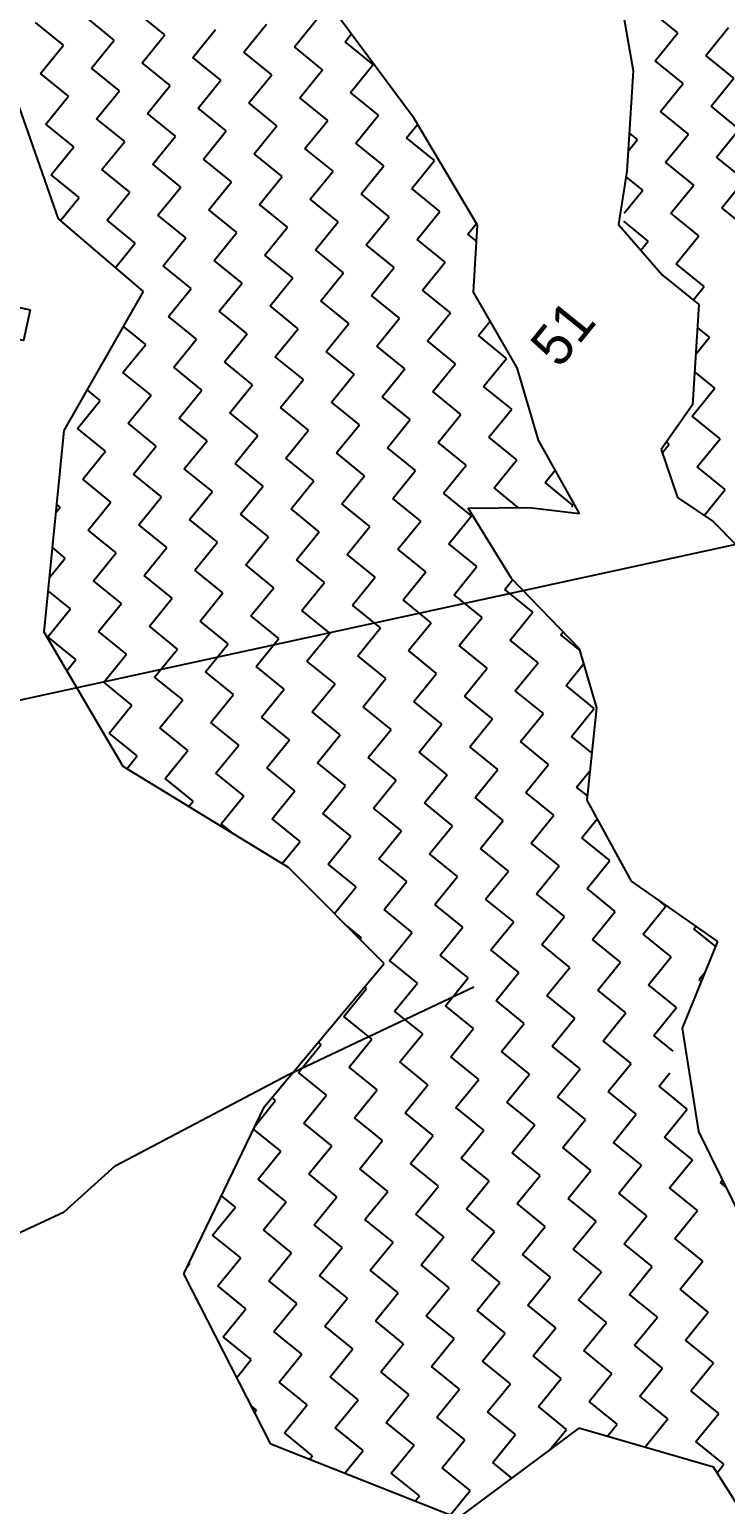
# Model space of a CAD drawing. Header units: metres. Extents: x 303647 to 308666, y 1943822 to 1947889.
# Drawn here: x 305950.7 to 306104.2, y 1946686.8 to 1947012.2 of the extents above; entities that cross this region are included whole.
import ezdxf

# ---------------------------------------------------------------- set-up
doc = ezdxf.new("R2010")
doc.units = ezdxf.units.M
for name, color, linetype in [('LINE_WATER', 4, 'Continuous'), ('POLY_HATCH', 12, 'Continuous'), ('POLY_PARCEL', 6, 'Continuous'), ('TEXT_PARCEL', 7, 'Continuous')]:
    doc.layers.add(name, color=color, linetype=linetype)
doc.styles.add('TEXT_MAP', font='')
doc.styles.get('TEXT_MAP').set_extended_font_data('Kruti Dev 050')

msp = doc.modelspace()

# ---------------------------------------------------------------- linework, layer by layer
msp.add_lwpolyline([(305950.85, 1946950.4), (305949.4, 1946943.58), (305944.68, 1946944.58), (305946.12, 1946951.4)], close=True)
at = {"layer": 'LINE_WATER'}
for p, q in [((306007.67, 1946781.59), (306048.66, 1946800.99)), ((305969.58, 1946761.54), (306007.67, 1946781.59)), ((305958.35, 1946751.39), (305969.58, 1946761.54)), ((305917.78, 1946732.51), (305958.35, 1946751.39))]:
    msp.add_line(p, q, dxfattribs=at)
at = {"layer": 'POLY_HATCH'}
for p, q in [((306079.31, 1947028.86), (306083.81, 1947003.1)), ((306035.49, 1946992.58), (306019.17, 1947014.67)), ((305957.1, 1946970.43), (305943.09, 1947010.33)), ((306083.81, 1947003.1), (306082.44, 1946981)), ((306049.52, 1946969.03), (306035.49, 1946992.58)), ((306082.44, 1946981), (306080.61, 1946969.21)), ((305975.84, 1946954.4), (305957.1, 1946970.43)), ((306048.61, 1946954.29), (306049.52, 1946969.03)), ((306080.61, 1946969.21), (306090.31, 1946958.02)), ((306090.31, 1946958.02), (306098.3, 1946951.54)), ((305958.32, 1946923.79), (305975.84, 1946954.4)), ((306058.26, 1946937.61), (306048.61, 1946954.29)), ((306098.3, 1946951.54), (306096.93, 1946929.43)), ((306062.97, 1946921.62), (306058.26, 1946937.61)), ((306096.93, 1946929.43), (306090.02, 1946919.56)), ((305953.93, 1946879.27), (305958.32, 1946923.79)), ((306071.96, 1946905.48), (306062.97, 1946921.62)), ((306090.02, 1946919.56), (306093.56, 1946908.95)), ((306047.45, 1946906.59), (306060.85, 1946906.76)), ((306056.98, 1946891.11), (306047.45, 1946906.59)), ((306060.85, 1946906.76), (306071.96, 1946905.48)), ((306093.56, 1946908.95), (306101.43, 1946903.67)), ((306101.43, 1946903.67), (306112.34, 1946892.6)), ((306072.01, 1946875.59), (306056.98, 1946891.11)), ((305971.37, 1946849.62), (305953.93, 1946879.27)), ((306075.8, 1946862.57), (306072.01, 1946875.59)), ((306073.64, 1946842.21), (306075.8, 1946862.57)), ((306007.84, 1946827.35), (305971.37, 1946849.62)), ((306083.42, 1946824.32), (306073.64, 1946842.21)), ((306028.91, 1946806.17), (306007.84, 1946827.35)), ((306102.49, 1946811.05), (306083.42, 1946824.32)), ((306094.71, 1946791.94), (306102.49, 1946811.05)), ((306002.49, 1946774.64), (306028.91, 1946806.17)), ((306098.29, 1946769.13), (306094.71, 1946791.94)), ((305984.73, 1946737.71), (306002.49, 1946774.64)), ((306108.32, 1946748.82), (306098.29, 1946769.13)), ((306003.89, 1946700.15), (305984.73, 1946737.71)), ((306071.86, 1946703.65), (306045.14, 1946683.78)), ((306101.52, 1946695.06), (306071.86, 1946703.65)), ((306045.14, 1946683.78), (306003.89, 1946700.15)), ((306119.77, 1946666.39), (306101.52, 1946695.06))]:
    msp.add_line(p, q, dxfattribs=at)
at = {"layer": 'POLY_HATCH', "linetype": 'Continuous'}
for p, q in [((305969.36, 1947009.89), (305963.18, 1947014.91)), ((305980.56, 1947011.06), (305974.38, 1947016.07)), ((306009.13, 1947008.37), (306014.14, 1947014.55)), ((306093.67, 1947011.49), (306087.49, 1947016.51)), ((305958.17, 1947008.73), (305951.99, 1947013.75)), ((305975.54, 1947004.88), (305980.56, 1947011.06)), ((305986.74, 1947006.04), (305991.75, 1947012.22)), ((305997.93, 1947007.2), (306002.95, 1947013.38)), ((306020.32, 1947009.53), (306021.71, 1947011.23)), ((306088.66, 1947005.31), (306093.67, 1947011.49)), ((306099.85, 1947006.47), (306104.87, 1947012.65)), ((305953.15, 1947002.55), (305958.17, 1947008.73)), ((305964.35, 1947003.72), (305969.36, 1947009.89)), ((306015.31, 1947003.35), (306009.13, 1947008.37)), ((306026.5, 1947004.51), (306020.32, 1947009.53)), ((305981.72, 1946999.86), (305975.54, 1947004.88)), ((305992.92, 1947001.02), (305986.74, 1947006.04)), ((306004.11, 1947002.19), (305997.93, 1947007.2)), ((306021.49, 1946998.33), (306026.5, 1947004.51)), ((306094.84, 1947000.3), (306088.66, 1947005.31)), ((306106.03, 1947001.46), (306099.85, 1947006.47)), ((305959.33, 1946997.54), (305953.15, 1947002.55)), ((305970.53, 1946998.7), (305964.35, 1947003.72)), ((305987.9, 1946994.85), (305992.92, 1947001.02)), ((305999.1, 1946996.01), (306004.11, 1947002.19)), ((306010.29, 1946997.17), (306015.31, 1947003.35)), ((306101.02, 1946995.28), (306106.03, 1947001.46)), ((305965.51, 1946992.52), (305970.53, 1946998.7)), ((305976.7, 1946993.68), (305981.72, 1946999.86)), ((306027.66, 1946993.32), (306021.49, 1946998.33)), ((306083.56, 1946999.03), (306083.64, 1946999.13)), ((306083.64, 1946999.13), (306083.57, 1946999.19)), ((306089.82, 1946994.12), (306094.84, 1947000.3)), ((305954.31, 1946991.36), (305959.33, 1946997.54)), ((305994.08, 1946989.83), (305987.9, 1946994.85)), ((306005.27, 1946990.99), (305999.1, 1946996.01)), ((306016.47, 1946992.16), (306010.29, 1946997.17)), ((306107.2, 1946990.26), (306101.02, 1946995.28)), ((305960.49, 1946986.34), (305954.31, 1946991.36)), ((305971.69, 1946987.5), (305965.51, 1946992.52)), ((305982.88, 1946988.67), (305976.7, 1946993.68)), ((306011.45, 1946985.98), (306016.47, 1946992.16)), ((306022.65, 1946987.14), (306027.66, 1946993.32)), ((306033.84, 1946988.3), (306036.26, 1946991.28)), ((306096, 1946989.1), (306089.82, 1946994.12)), ((305977.87, 1946982.49), (305982.88, 1946988.67)), ((305989.06, 1946983.65), (305994.08, 1946989.83)), ((306000.26, 1946984.81), (306005.27, 1946990.99)), ((306040.02, 1946983.29), (306033.84, 1946988.3)), ((306082.71, 1946985.36), (306084.8, 1946987.94)), ((306084.8, 1946987.94), (306082.96, 1946989.43)), ((306090.98, 1946982.92), (306096, 1946989.1)), ((306102.18, 1946984.08), (306107.2, 1946990.26)), ((305955.48, 1946980.16), (305960.49, 1946986.34)), ((305966.67, 1946981.32), (305971.69, 1946987.5)), ((306006.44, 1946979.8), (306000.26, 1946984.81)), ((306017.63, 1946980.96), (306011.45, 1946985.98)), ((306028.83, 1946982.12), (306022.65, 1946987.14)), ((305984.05, 1946977.47), (305977.87, 1946982.49)), ((305995.24, 1946978.63), (305989.06, 1946983.65)), ((306023.81, 1946975.94), (306028.83, 1946982.12)), ((306035.01, 1946977.11), (306040.02, 1946983.29)), ((306097.16, 1946977.91), (306090.98, 1946982.92)), ((306108.36, 1946979.07), (306102.18, 1946984.08)), ((305961.66, 1946975.15), (305955.48, 1946980.16)), ((305972.85, 1946976.31), (305966.67, 1946981.32)), ((305990.23, 1946972.46), (305995.24, 1946978.63)), ((306001.42, 1946973.62), (306006.44, 1946979.8)), ((306012.62, 1946974.78), (306017.63, 1946980.96)), ((306085.97, 1946976.74), (306082.36, 1946979.67)), ((306103.34, 1946972.89), (306108.36, 1946979.07)), ((305957.53, 1946970.06), (305961.66, 1946975.15)), ((305967.83, 1946970.13), (305972.85, 1946976.31)), ((305979.03, 1946971.29), (305984.05, 1946977.47)), ((306029.99, 1946970.93), (306023.81, 1946975.94)), ((306041.19, 1946972.09), (306035.01, 1946977.11)), ((306081.86, 1946971.69), (306085.97, 1946976.74)), ((306092.15, 1946971.73), (306097.16, 1946977.91)), ((305996.4, 1946967.44), (305990.23, 1946972.46)), ((306007.6, 1946968.6), (306001.42, 1946973.62)), ((306018.8, 1946969.76), (306012.62, 1946974.78)), ((306036.17, 1946965.91), (306041.19, 1946972.09)), ((306098.33, 1946966.71), (306092.15, 1946971.73)), ((306109.52, 1946967.87), (306103.34, 1946972.89)), ((305974.01, 1946965.11), (305967.83, 1946970.13)), ((305985.21, 1946966.28), (305979.03, 1946971.29)), ((306002.58, 1946962.42), (306007.6, 1946968.6)), ((306013.78, 1946963.59), (306018.8, 1946969.76)), ((306024.97, 1946964.75), (306029.99, 1946970.93)), ((306047.37, 1946967.07), (306049.28, 1946969.43)), ((306087.13, 1946965.55), (306081.75, 1946969.91)), ((305969.63, 1946959.71), (305974.01, 1946965.11)), ((305980.19, 1946960.1), (305985.21, 1946966.28)), ((305991.39, 1946961.26), (305996.4, 1946967.44)), ((306042.35, 1946960.9), (306036.17, 1946965.91)), ((306049.3, 1946965.5), (306047.37, 1946967.07)), ((306085.51, 1946963.56), (306087.13, 1946965.55)), ((306093.31, 1946960.53), (306098.33, 1946966.71)), ((306008.76, 1946957.41), (306002.58, 1946962.42)), ((306019.96, 1946958.57), (306013.78, 1946963.59)), ((306031.15, 1946959.73), (306024.97, 1946964.75)), ((305986.37, 1946955.08), (305980.19, 1946960.1)), ((305997.57, 1946956.24), (305991.39, 1946961.26)), ((306014.94, 1946952.39), (306019.96, 1946958.57)), ((306026.14, 1946953.55), (306031.15, 1946959.73)), ((306037.33, 1946954.72), (306042.35, 1946960.9)), ((306099.49, 1946955.51), (306093.31, 1946960.53)), ((305992.55, 1946950.06), (305997.57, 1946956.24)), ((306003.75, 1946951.23), (306008.76, 1946957.41)), ((306048.53, 1946955.88), (306048.72, 1946956.11)), ((306048.7, 1946955.74), (306048.53, 1946955.88)), ((306097.07, 1946952.54), (306099.49, 1946955.51)), ((305981.36, 1946948.9), (305986.37, 1946955.08)), ((306021.12, 1946947.37), (306014.94, 1946952.39)), ((306032.32, 1946948.54), (306026.14, 1946953.55)), ((306043.51, 1946949.7), (306037.33, 1946954.72)), ((305987.54, 1946943.89), (305981.36, 1946948.9)), ((305998.73, 1946945.05), (305992.55, 1946950.06)), ((306009.93, 1946946.21), (306003.75, 1946951.23)), ((306038.5, 1946943.52), (306043.51, 1946949.7)), ((305976.34, 1946942.72), (305971.44, 1946946.7)), ((306004.91, 1946940.03), (306009.93, 1946946.21)), ((306016.1, 1946941.19), (306021.12, 1946947.37)), ((306027.3, 1946942.36), (306032.32, 1946948.54)), ((306049.69, 1946944.68), (306052.3, 1946947.9)), ((306100.65, 1946944.32), (306097.99, 1946946.48)), ((305971.32, 1946936.54), (305976.34, 1946942.72)), ((305982.52, 1946937.71), (305987.54, 1946943.89)), ((305993.71, 1946938.87), (305998.73, 1946945.05)), ((306033.48, 1946937.34), (306027.3, 1946942.36)), ((306044.67, 1946938.5), (306038.5, 1946943.52)), ((306055.87, 1946939.67), (306049.69, 1946944.68)), ((306097.62, 1946940.59), (306100.65, 1946944.32)), ((306011.09, 1946935.02), (306004.91, 1946940.03)), ((306022.28, 1946936.18), (306016.1, 1946941.19)), ((306050.85, 1946933.49), (306055.87, 1946939.67)), ((305977.5, 1946931.53), (305971.32, 1946936.54)), ((305988.7, 1946932.69), (305982.52, 1946937.71)), ((305999.89, 1946933.85), (305993.71, 1946938.87)), ((306017.27, 1946930), (306022.28, 1946936.18)), ((306028.46, 1946931.16), (306033.48, 1946937.34)), ((306039.66, 1946932.33), (306044.67, 1946938.5)), ((306101.81, 1946933.12), (306097.38, 1946936.72)), ((305966.31, 1946930.36), (305963.42, 1946932.71)), ((305983.68, 1946926.51), (305988.7, 1946932.69)), ((305994.88, 1946927.67), (305999.89, 1946933.85)), ((306006.07, 1946928.84), (306011.09, 1946935.02)), ((306057.03, 1946928.47), (306050.85, 1946933.49)), ((306096.8, 1946926.94), (306101.81, 1946933.12)), ((305961.29, 1946924.18), (305966.31, 1946930.36)), ((305972.49, 1946925.35), (305977.5, 1946931.53)), ((306023.45, 1946924.98), (306017.27, 1946930)), ((306034.64, 1946926.15), (306028.46, 1946931.16)), ((306045.84, 1946927.31), (306039.66, 1946932.33)), ((305989.86, 1946921.49), (305983.68, 1946926.51)), ((306001.06, 1946922.66), (305994.88, 1946927.67)), ((306012.25, 1946923.82), (306006.07, 1946928.84)), ((306029.63, 1946919.97), (306034.64, 1946926.15)), ((306040.82, 1946921.13), (306045.84, 1946927.31)), ((306052.02, 1946922.29), (306057.03, 1946928.47)), ((306102.98, 1946921.93), (306096.8, 1946926.94)), ((305967.47, 1946919.17), (305961.29, 1946924.18)), ((305978.67, 1946920.33), (305972.49, 1946925.35)), ((306007.24, 1946917.64), (306012.25, 1946923.82)), ((306018.43, 1946918.8), (306023.45, 1946924.98)), ((305973.65, 1946914.15), (305978.67, 1946920.33)), ((305984.84, 1946915.32), (305989.86, 1946921.49)), ((305996.04, 1946916.48), (306001.06, 1946922.66)), ((306035.81, 1946914.95), (306029.63, 1946919.97)), ((306047, 1946916.11), (306040.82, 1946921.13)), ((306058.2, 1946917.28), (306052.02, 1946922.29)), ((306090.25, 1946918.88), (306091.78, 1946920.77)), ((306091.78, 1946920.77), (306091.2, 1946921.24)), ((306097.96, 1946915.75), (306102.98, 1946921.93)), ((305962.45, 1946912.99), (305967.47, 1946919.17)), ((306002.22, 1946911.46), (305996.04, 1946916.48)), ((306013.41, 1946912.63), (306007.24, 1946917.64)), ((306024.61, 1946913.79), (306018.43, 1946918.8)), ((306053.18, 1946911.1), (306058.2, 1946917.28)), ((305979.83, 1946909.14), (305973.65, 1946914.15)), ((305991.02, 1946910.3), (305984.84, 1946915.32)), ((306019.59, 1946907.61), (306024.61, 1946913.79)), ((306030.79, 1946908.77), (306035.81, 1946914.95)), ((306041.98, 1946909.93), (306047, 1946916.11)), ((306064.38, 1946912.26), (306066.64, 1946915.04)), ((306104.14, 1946910.73), (306097.96, 1946915.75)), ((305968.63, 1946907.97), (305962.45, 1946912.99)), ((305986.01, 1946904.12), (305991.02, 1946910.3)), ((305997.2, 1946905.28), (306002.22, 1946911.46)), ((306008.4, 1946906.45), (306013.41, 1946912.63)), ((306048.16, 1946904.92), (306041.98, 1946909.93)), ((306058.56, 1946906.73), (306053.18, 1946911.1)), ((306070.55, 1946907.24), (306064.38, 1946912.26)), ((306099.47, 1946904.98), (306104.14, 1946910.73)), ((305956.54, 1946905.7), (305957.44, 1946906.81)), ((305957.44, 1946906.81), (305956.7, 1946907.41)), ((305963.62, 1946901.79), (305968.63, 1946907.97)), ((305974.81, 1946902.96), (305979.83, 1946909.14)), ((306025.77, 1946902.59), (306019.59, 1946907.61)), ((306036.97, 1946903.76), (306030.79, 1946908.77)), ((306070.26, 1946906.89), (306070.55, 1946907.24)), ((305992.19, 1946899.1), (305986.01, 1946904.12)), ((306003.38, 1946900.27), (305997.2, 1946905.28)), ((306014.58, 1946901.43), (306008.4, 1946906.45)), ((306031.95, 1946897.58), (306036.97, 1946903.76)), ((306043.15, 1946898.74), (306048.16, 1946904.92)), ((305969.8, 1946896.78), (305963.62, 1946901.79)), ((305980.99, 1946897.94), (305974.81, 1946902.96)), ((305998.37, 1946894.09), (306003.38, 1946900.27)), ((306009.56, 1946895.25), (306014.58, 1946901.43)), ((306020.76, 1946896.41), (306025.77, 1946902.59)), ((305958.6, 1946895.62), (305955.77, 1946897.92)), ((305964.78, 1946890.6), (305969.8, 1946896.78)), ((305975.98, 1946891.76), (305980.99, 1946897.94)), ((305987.17, 1946892.92), (305992.19, 1946899.1)), ((306038.13, 1946892.56), (306031.95, 1946897.58)), ((306049.33, 1946893.72), (306043.15, 1946898.74)), ((305955.12, 1946891.32), (305958.6, 1946895.62)), ((306004.55, 1946889.07), (305998.37, 1946894.09)), ((306015.74, 1946890.23), (306009.56, 1946895.25)), ((306026.94, 1946891.4), (306020.76, 1946896.41)), ((306044.31, 1946887.54), (306049.33, 1946893.72)), ((305970.96, 1946885.58), (305964.78, 1946890.6)), ((305982.15, 1946886.75), (305975.98, 1946891.76)), ((305993.35, 1946887.91), (305987.17, 1946892.92)), ((306010.72, 1946884.06), (306015.74, 1946890.23)), ((306021.92, 1946885.22), (306026.94, 1946891.4)), ((306033.11, 1946886.38), (306038.13, 1946892.56)), ((306055.51, 1946888.71), (306057.24, 1946890.84)), ((305959.76, 1946884.42), (305954.83, 1946888.42)), ((305988.33, 1946881.73), (305993.35, 1946887.91)), ((305999.53, 1946882.89), (306004.55, 1946889.07)), ((306050.49, 1946882.53), (306044.31, 1946887.54)), ((306061.68, 1946883.69), (306055.51, 1946888.71)), ((305954.75, 1946878.24), (305959.76, 1946884.42)), ((305965.94, 1946879.4), (305970.96, 1946885.58)), ((305977.14, 1946880.57), (305982.15, 1946886.75)), ((306016.9, 1946879.04), (306010.72, 1946884.06)), ((306028.1, 1946880.2), (306021.92, 1946885.22)), ((306039.29, 1946881.36), (306033.11, 1946886.38)), ((305983.32, 1946875.55), (305977.14, 1946880.57)), ((305994.51, 1946876.71), (305988.33, 1946881.73)), ((306005.71, 1946877.88), (305999.53, 1946882.89)), ((306034.28, 1946875.19), (306039.29, 1946881.36)), ((306045.47, 1946876.35), (306050.49, 1946882.53)), ((306056.67, 1946877.51), (306061.68, 1946883.69)), ((305960.93, 1946873.22), (305954.75, 1946878.24)), ((305972.12, 1946874.39), (305965.94, 1946879.4)), ((306000.69, 1946871.7), (306005.71, 1946877.88)), ((306011.89, 1946872.86), (306016.9, 1946879.04)), ((306023.08, 1946874.02), (306028.1, 1946880.2)), ((306062.85, 1946872.5), (306056.67, 1946877.51)), ((306067.86, 1946878.67), (306068.39, 1946879.33)), ((306072.12, 1946875.22), (306067.86, 1946878.67)), ((305967.11, 1946868.21), (305972.12, 1946874.39)), ((305978.3, 1946869.37), (305983.32, 1946875.55)), ((305989.5, 1946870.53), (305994.51, 1946876.71)), ((306029.26, 1946869.01), (306023.08, 1946874.02)), ((306040.46, 1946870.17), (306034.28, 1946875.19)), ((306051.65, 1946871.33), (306045.47, 1946876.35)), ((305958.93, 1946870.77), (305960.93, 1946873.22)), ((306006.87, 1946866.68), (306000.69, 1946871.7)), ((306018.07, 1946867.84), (306011.89, 1946872.86)), ((306046.64, 1946865.15), (306051.65, 1946871.33)), ((306057.83, 1946866.32), (306062.85, 1946872.5)), ((306069.03, 1946867.48), (306072.96, 1946872.32)), ((305973.28, 1946863.19), (305967.11, 1946868.21)), ((305984.48, 1946864.35), (305978.3, 1946869.37)), ((305995.68, 1946865.52), (305989.5, 1946870.53)), ((306013.05, 1946861.66), (306018.07, 1946867.84)), ((306024.25, 1946862.83), (306029.26, 1946869.01)), ((306035.44, 1946863.99), (306040.46, 1946870.17)), ((306075.21, 1946862.46), (306069.03, 1946867.48)), ((305979.46, 1946858.18), (305984.48, 1946864.35)), ((305990.66, 1946859.34), (305995.68, 1946865.52)), ((306001.85, 1946860.5), (306006.87, 1946866.68)), ((306052.82, 1946860.14), (306046.64, 1946865.15)), ((306064.01, 1946861.3), (306057.83, 1946866.32)), ((305968.27, 1946857.01), (305973.28, 1946863.19)), ((306019.23, 1946856.65), (306013.05, 1946861.66)), ((306030.42, 1946857.81), (306024.25, 1946862.83)), ((306041.62, 1946858.97), (306035.44, 1946863.99)), ((306058.99, 1946855.12), (306064.01, 1946861.3)), ((306070.19, 1946856.28), (306075.21, 1946862.46)), ((305985.64, 1946853.16), (305979.46, 1946858.18)), ((305996.84, 1946854.32), (305990.66, 1946859.34)), ((306008.03, 1946855.49), (306001.85, 1946860.5)), ((306025.41, 1946851.63), (306030.42, 1946857.81)), ((306036.6, 1946852.79), (306041.62, 1946858.97)), ((306047.8, 1946853.96), (306052.82, 1946860.14)), ((305974.45, 1946852), (305968.27, 1946857.01)), ((306003.02, 1946849.31), (306008.03, 1946855.49)), ((306014.21, 1946850.47), (306019.23, 1946856.65)), ((306065.17, 1946850.1), (306058.99, 1946855.12)), ((306074.74, 1946852.59), (306070.19, 1946856.28)), ((305972.14, 1946849.15), (305974.45, 1946852)), ((305980.63, 1946846.98), (305985.64, 1946853.16)), ((305991.82, 1946848.14), (305996.84, 1946854.32)), ((306031.59, 1946846.62), (306025.41, 1946851.63)), ((306042.78, 1946847.78), (306036.6, 1946852.79)), ((306053.98, 1946848.94), (306047.8, 1946853.96)), ((305998, 1946843.13), (305991.82, 1946848.14)), ((306009.2, 1946844.29), (306003.02, 1946849.31)), ((306020.39, 1946845.45), (306014.21, 1946850.47)), ((306048.96, 1946842.76), (306053.98, 1946848.94)), ((306060.16, 1946843.93), (306065.17, 1946850.1)), ((306071.35, 1946845.09), (306074.33, 1946848.76)), ((305986.81, 1946841.96), (305980.63, 1946846.98)), ((306015.38, 1946839.27), (306020.39, 1946845.45)), ((306026.57, 1946840.44), (306031.59, 1946846.62)), ((306037.77, 1946841.6), (306042.78, 1946847.78)), ((306073.74, 1946843.15), (306071.35, 1946845.09)), ((305985.85, 1946840.78), (305986.81, 1946841.96)), ((305992.99, 1946836.95), (305998, 1946843.13)), ((306004.18, 1946838.11), (306009.2, 1946844.29)), ((306043.95, 1946836.58), (306037.77, 1946841.6)), ((306055.14, 1946837.75), (306048.96, 1946842.76)), ((306066.34, 1946838.91), (306060.16, 1946843.93)), ((306021.55, 1946834.26), (306015.38, 1946839.27)), ((306032.75, 1946835.42), (306026.57, 1946840.44)), ((306061.32, 1946832.73), (306066.34, 1946838.91)), ((305995.58, 1946834.84), (305992.99, 1946836.95)), ((306010.36, 1946833.09), (306004.18, 1946838.11)), ((306027.73, 1946829.24), (306032.75, 1946835.42)), ((306038.93, 1946830.4), (306043.95, 1946836.58)), ((306050.12, 1946831.57), (306055.14, 1946837.75)), ((306072.52, 1946833.89), (306075.9, 1946838.07)), ((306006.41, 1946828.23), (306010.36, 1946833.09)), ((306016.54, 1946828.08), (306021.55, 1946834.26)), ((306067.5, 1946827.71), (306061.32, 1946832.73)), ((306078.69, 1946828.88), (306072.52, 1946833.89)), ((306033.91, 1946824.23), (306027.73, 1946829.24)), ((306045.11, 1946825.39), (306038.93, 1946830.4)), ((306056.3, 1946826.55), (306050.12, 1946831.57)), ((306073.68, 1946822.7), (306078.69, 1946828.88)), ((306022.72, 1946823.06), (306016.54, 1946828.08)), ((306040.09, 1946819.21), (306045.11, 1946825.39)), ((306051.29, 1946820.37), (306056.3, 1946826.55)), ((306062.48, 1946821.53), (306067.5, 1946827.71)), ((306017.95, 1946817.19), (306022.72, 1946823.06)), ((306028.9, 1946818.05), (306033.91, 1946824.23)), ((306079.86, 1946817.68), (306073.68, 1946822.7)), ((306046.27, 1946814.19), (306040.09, 1946819.21)), ((306057.47, 1946815.36), (306051.29, 1946820.37)), ((306068.66, 1946816.52), (306062.48, 1946821.53)), ((306086.04, 1946812.67), (306091.05, 1946818.84)), ((306091.05, 1946818.84), (306089.65, 1946819.98)), ((306035.08, 1946813.03), (306028.9, 1946818.05)), ((306063.65, 1946810.34), (306068.66, 1946816.52)), ((306074.84, 1946811.5), (306079.86, 1946817.68)), ((306023.88, 1946811.87), (306020.59, 1946814.54)), ((306030.06, 1946806.85), (306035.08, 1946813.03)), ((306041.26, 1946808.01), (306046.27, 1946814.19)), ((306052.45, 1946809.18), (306057.47, 1946815.36)), ((306092.22, 1946807.65), (306086.04, 1946812.67)), ((306097.23, 1946813.83), (306097.69, 1946814.39)), ((306102.03, 1946809.93), (306097.23, 1946813.83)), ((306023.6, 1946811.52), (306023.88, 1946811.87)), ((306058.63, 1946804.16), (306052.45, 1946809.18)), ((306069.83, 1946805.32), (306063.65, 1946810.34)), ((306081.02, 1946806.49), (306074.84, 1946811.5)), ((306036.24, 1946801.83), (306030.06, 1946806.85)), ((306047.43, 1946803), (306041.26, 1946808.01)), ((306076, 1946800.31), (306081.02, 1946806.49)), ((306087.2, 1946801.47), (306092.22, 1946807.65)), ((306042.42, 1946796.82), (306047.43, 1946803)), ((306053.61, 1946797.98), (306058.63, 1946804.16)), ((306064.81, 1946799.14), (306069.83, 1946805.32)), ((306098.39, 1946802.63), (306099.73, 1946804.28)), ((306098.89, 1946802.23), (306098.39, 1946802.63)), ((306020.03, 1946794.49), (306025.04, 1946800.67)), ((306025.04, 1946800.67), (306024.6, 1946801.03)), ((306031.22, 1946795.66), (306036.24, 1946801.83)), ((306070.99, 1946794.13), (306064.81, 1946799.14)), ((306082.18, 1946795.29), (306076, 1946800.31)), ((306093.38, 1946796.45), (306087.2, 1946801.47)), ((306048.6, 1946791.8), (306042.42, 1946796.82)), ((306059.79, 1946792.96), (306053.61, 1946797.98)), ((306088.36, 1946790.27), (306093.38, 1946796.45)), ((306026.21, 1946789.48), (306020.03, 1946794.49)), ((306037.4, 1946790.64), (306031.22, 1946795.66)), ((306054.78, 1946786.79), (306059.79, 1946792.96)), ((306065.97, 1946787.95), (306070.99, 1946794.13)), ((306077.17, 1946789.11), (306082.18, 1946795.29)), ((306021.19, 1946783.3), (306026.21, 1946789.48)), ((306032.39, 1946784.46), (306037.4, 1946790.64)), ((306043.58, 1946785.62), (306048.6, 1946791.8)), ((306092.62, 1946786.82), (306088.36, 1946790.27)), ((306010, 1946782.13), (306015.01, 1946788.31)), ((306015.01, 1946788.31), (306014.38, 1946788.83)), ((306060.96, 1946781.77), (306054.78, 1946786.79)), ((306072.15, 1946782.93), (306065.97, 1946787.95)), ((306083.35, 1946784.1), (306077.17, 1946789.11)), ((306027.37, 1946778.28), (306021.19, 1946783.3)), ((306038.56, 1946779.44), (306032.39, 1946784.46)), ((306049.76, 1946780.61), (306043.58, 1946785.62)), ((306067.13, 1946776.75), (306072.15, 1946782.93)), ((306078.33, 1946777.92), (306083.35, 1946784.1)), ((306016.17, 1946777.12), (306010, 1946782.13)), ((306044.74, 1946774.43), (306049.76, 1946780.61)), ((306055.94, 1946775.59), (306060.96, 1946781.77)), ((306089.53, 1946779.08), (306091.92, 1946782.03)), ((306004.98, 1946775.95), (306004.16, 1946776.62)), ((306011.16, 1946770.94), (306016.17, 1946777.12)), ((306022.35, 1946772.1), (306027.37, 1946778.28)), ((306033.55, 1946773.26), (306038.56, 1946779.44)), ((306073.31, 1946771.74), (306067.13, 1946776.75)), ((306084.51, 1946772.9), (306078.33, 1946777.92)), ((306095.7, 1946774.06), (306089.53, 1946779.08)), ((306000.44, 1946770.36), (306004.98, 1946775.95)), ((306039.73, 1946768.25), (306033.55, 1946773.26)), ((306050.92, 1946769.41), (306044.74, 1946774.43)), ((306062.12, 1946770.57), (306055.94, 1946775.59)), ((306090.69, 1946767.88), (306095.7, 1946774.06)), ((306017.34, 1946765.92), (306011.16, 1946770.94)), ((306028.53, 1946767.09), (306022.35, 1946772.1)), ((306057.1, 1946764.39), (306062.12, 1946770.57)), ((306068.3, 1946765.56), (306073.31, 1946771.74)), ((306079.49, 1946766.72), (306084.51, 1946772.9)), ((306006.14, 1946764.76), (306000.1, 1946769.66)), ((306023.52, 1946760.91), (306028.53, 1946767.09)), ((306034.71, 1946762.07), (306039.73, 1946768.25)), ((306045.91, 1946763.23), (306050.92, 1946769.41)), ((306085.67, 1946761.7), (306079.49, 1946766.72)), ((306096.87, 1946762.87), (306090.69, 1946767.88)), ((306001.13, 1946758.58), (306006.14, 1946764.76)), ((306012.32, 1946759.74), (306017.34, 1946765.92)), ((306063.28, 1946759.38), (306057.1, 1946764.39)), ((306074.48, 1946760.54), (306068.3, 1946765.56)), ((306029.7, 1946755.89), (306023.52, 1946760.91)), ((306040.89, 1946757.05), (306034.71, 1946762.07)), ((306052.09, 1946758.22), (306045.91, 1946763.23)), ((306069.46, 1946754.36), (306074.48, 1946760.54)), ((306080.66, 1946755.53), (306085.67, 1946761.7)), ((306091.85, 1946756.69), (306096.87, 1946762.87)), ((306007.3, 1946753.56), (306001.13, 1946758.58)), ((306018.5, 1946754.73), (306012.32, 1946759.74)), ((306035.87, 1946750.87), (306040.89, 1946757.05)), ((306047.07, 1946752.04), (306052.09, 1946758.22)), ((306058.27, 1946753.2), (306063.28, 1946759.38)), ((306103.05, 1946757.85), (306103.55, 1946758.48)), ((306104.41, 1946756.74), (306103.05, 1946757.85)), ((305996.11, 1946752.4), (305993.01, 1946754.92)), ((306013.48, 1946748.55), (306018.5, 1946754.73)), ((306024.68, 1946749.71), (306029.7, 1946755.89)), ((306075.64, 1946749.35), (306069.46, 1946754.36)), ((306086.84, 1946750.51), (306080.66, 1946755.53)), ((306098.03, 1946751.67), (306091.85, 1946756.69)), ((305991.09, 1946746.22), (305996.11, 1946752.4)), ((306002.29, 1946747.39), (306007.3, 1946753.56)), ((306042.05, 1946745.86), (306035.87, 1946750.87)), ((306053.25, 1946747.02), (306047.07, 1946752.04)), ((306064.44, 1946748.18), (306058.27, 1946753.2)), ((306081.82, 1946744.33), (306086.84, 1946750.51)), ((306093.01, 1946745.49), (306098.03, 1946751.67)), ((306008.47, 1946742.37), (306002.29, 1946747.39)), ((306019.66, 1946743.53), (306013.48, 1946748.55)), ((306030.86, 1946744.69), (306024.68, 1946749.71)), ((306059.43, 1946742), (306064.44, 1946748.18)), ((306070.62, 1946743.17), (306075.64, 1946749.35)), ((305997.27, 1946741.21), (305991.09, 1946746.22)), ((306025.84, 1946738.52), (306030.86, 1946744.69)), ((306037.04, 1946739.68), (306042.05, 1946745.86)), ((306048.23, 1946740.84), (306053.25, 1946747.02)), ((306088, 1946739.31), (306081.82, 1946744.33)), ((306099.19, 1946740.48), (306093.01, 1946745.49)), ((305992.26, 1946735.03), (305997.27, 1946741.21)), ((306003.45, 1946736.19), (306008.47, 1946742.37)), ((306014.65, 1946737.35), (306019.66, 1946743.53)), ((306054.41, 1946735.83), (306048.23, 1946740.84)), ((306065.61, 1946736.99), (306059.43, 1946742)), ((306076.8, 1946738.15), (306070.62, 1946743.17)), ((305985.52, 1946739.36), (305986.08, 1946740.04)), ((305986.08, 1946740.04), (305985.91, 1946740.18)), ((306020.83, 1946732.34), (306014.65, 1946737.35)), ((306032.02, 1946733.5), (306025.84, 1946738.52)), ((306043.22, 1946734.66), (306037.04, 1946739.68)), ((306071.79, 1946731.97), (306076.8, 1946738.15)), ((306082.98, 1946733.13), (306088, 1946739.31)), ((306094.18, 1946734.3), (306099.19, 1946740.48)), ((305998.44, 1946730.01), (305992.26, 1946735.03)), ((306009.63, 1946731.17), (306003.45, 1946736.19)), ((306038.2, 1946728.48), (306043.22, 1946734.66)), ((306049.4, 1946729.65), (306054.41, 1946735.83)), ((306060.59, 1946730.81), (306065.61, 1946736.99)), ((306100.36, 1946729.28), (306094.18, 1946734.3)), ((306004.61, 1946724.99), (306009.63, 1946731.17)), ((306015.81, 1946726.16), (306020.83, 1946732.34)), ((306027, 1946727.32), (306032.02, 1946733.5)), ((306066.77, 1946725.79), (306060.59, 1946730.81)), ((306077.97, 1946726.96), (306071.79, 1946731.97)), ((306089.16, 1946728.12), (306082.98, 1946733.13)), ((305993.42, 1946723.83), (305998.44, 1946730.01)), ((306044.38, 1946723.47), (306038.2, 1946728.48)), ((306055.57, 1946724.63), (306049.4, 1946729.65)), ((306084.14, 1946721.94), (306089.16, 1946728.12)), ((306095.34, 1946723.1), (306100.36, 1946729.28)), ((306010.79, 1946719.98), (306004.61, 1946724.99)), ((306021.99, 1946721.14), (306015.81, 1946726.16)), ((306033.18, 1946722.3), (306027, 1946727.32)), ((306050.56, 1946718.45), (306055.57, 1946724.63)), ((306061.75, 1946719.61), (306066.77, 1946725.79)), ((306072.95, 1946720.78), (306077.97, 1946726.96)), ((305999.6, 1946718.82), (305993.42, 1946723.83)), ((306016.97, 1946714.96), (306021.99, 1946721.14)), ((306028.17, 1946716.12), (306033.18, 1946722.3)), ((306039.36, 1946717.29), (306044.38, 1946723.47)), ((306090.32, 1946716.92), (306084.14, 1946721.94)), ((306101.52, 1946718.09), (306095.34, 1946723.1)), ((305996.39, 1946714.86), (305999.6, 1946718.82)), ((306005.78, 1946713.8), (306010.79, 1946719.98)), ((306056.74, 1946713.43), (306050.56, 1946718.45)), ((306067.93, 1946714.6), (306061.75, 1946719.61)), ((306079.13, 1946715.76), (306072.95, 1946720.78)), ((306096.5, 1946711.91), (306101.52, 1946718.09)), ((306023.15, 1946709.95), (306016.97, 1946714.96)), ((306034.35, 1946711.11), (306028.17, 1946716.12)), ((306045.54, 1946712.27), (306039.36, 1946717.29)), ((306062.92, 1946708.42), (306067.93, 1946714.6)), ((306074.11, 1946709.58), (306079.13, 1946715.76)), ((306085.31, 1946710.74), (306090.32, 1946716.92)), ((306011.96, 1946708.78), (306005.78, 1946713.8)), ((306040.53, 1946706.09), (306045.54, 1946712.27)), ((306051.72, 1946707.26), (306056.74, 1946713.43)), ((306102.68, 1946706.89), (306096.5, 1946711.91)), ((306000.76, 1946707.62), (305999.6, 1946708.56)), ((306006.94, 1946702.6), (306011.96, 1946708.78)), ((306018.14, 1946703.77), (306023.15, 1946709.95)), ((306029.33, 1946704.93), (306034.35, 1946711.11)), ((306069.1, 1946703.4), (306062.92, 1946708.42)), ((306080.29, 1946704.56), (306074.11, 1946709.58)), ((306091.49, 1946705.73), (306085.31, 1946710.74)), ((306000.34, 1946707.1), (306000.76, 1946707.62)), ((306035.51, 1946699.91), (306029.33, 1946704.93)), ((306046.71, 1946701.08), (306040.53, 1946706.09)), ((306057.9, 1946702.24), (306051.72, 1946707.26)), ((306086.47, 1946699.55), (306091.49, 1946705.73)), ((306097.67, 1946700.71), (306102.68, 1946706.89)), ((306013.12, 1946697.59), (306006.94, 1946702.6)), ((306024.31, 1946698.75), (306018.14, 1946703.77)), ((306052.88, 1946696.06), (306057.9, 1946702.24)), ((306065.39, 1946698.84), (306069.1, 1946703.4)), ((306078.09, 1946701.85), (306080.29, 1946704.56)), ((306020.2, 1946693.68), (306024.31, 1946698.75)), ((306030.49, 1946693.73), (306035.51, 1946699.91)), ((306041.69, 1946694.9), (306046.71, 1946701.08)), ((306086.71, 1946699.35), (306086.47, 1946699.55)), ((306103.84, 1946695.7), (306097.67, 1946700.71)), ((306012.44, 1946696.75), (306013.12, 1946697.59)), ((306057.08, 1946692.65), (306052.88, 1946696.06)), ((306102.32, 1946693.81), (306103.84, 1946695.7)), ((306036.67, 1946688.72), (306030.49, 1946693.73)), ((306047.87, 1946689.88), (306041.69, 1946694.9)), ((306035.7, 1946687.52), (306036.67, 1946688.72)), ((306043.46, 1946684.45), (306047.87, 1946689.88))]:
    msp.add_line(p, q, dxfattribs=at)
at = {"layer": 'POLY_PARCEL'}
msp.add_line((305922.95, 1946858.72), (306221.43, 1946923.74), dxfattribs=at)

# ---------------------------------------------------------------- texts
at = {"layer": 'TEXT_PARCEL', "style": 'TEXT_MAP'}
msp.add_text('51', height=9.024, rotation=50.9303, dxfattribs=at).set_placement((306067.54, 1946937.21))

doc.saveas('drawing.dxf')
